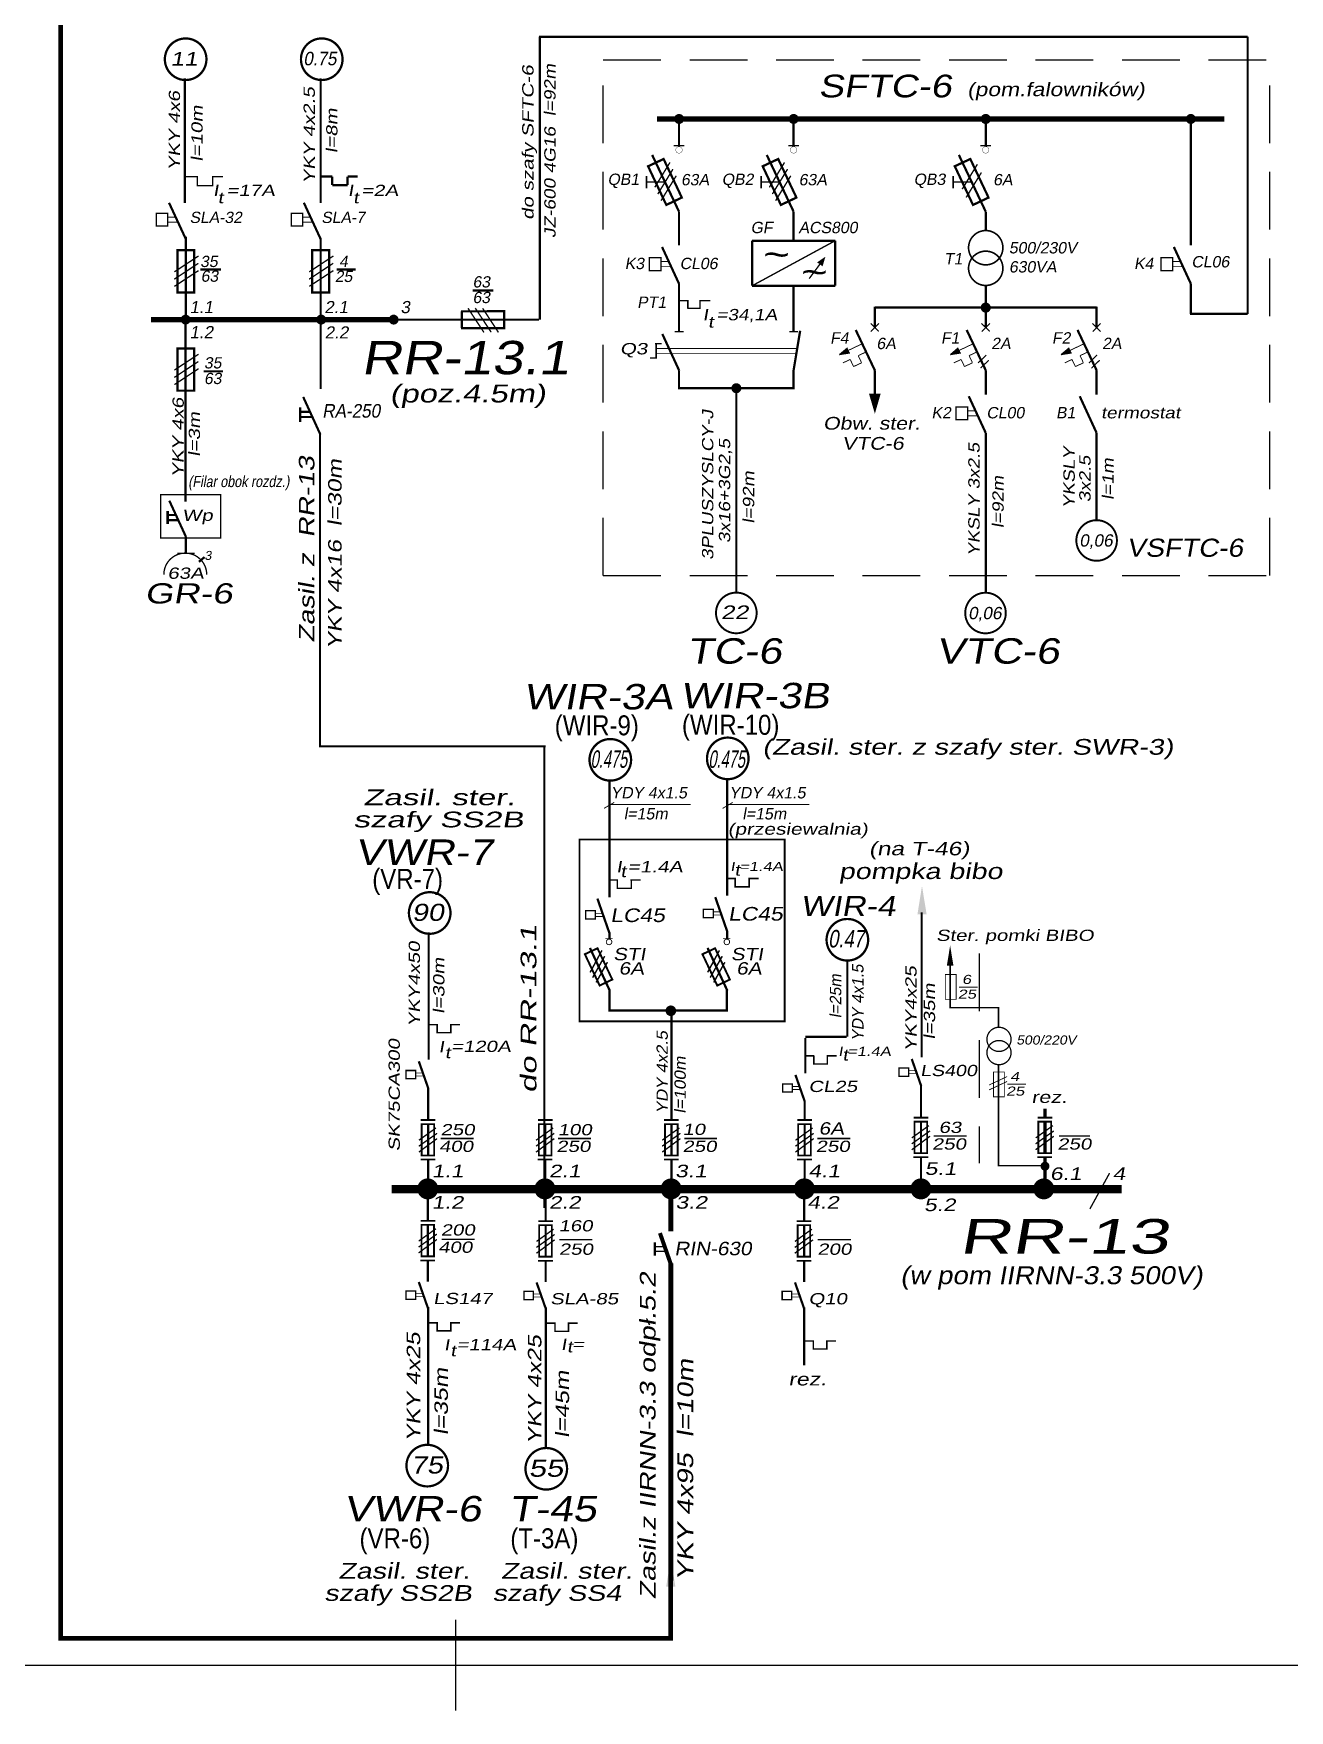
# Model space of a CAD drawing. Header units: millimetres. Extents: x 649 to 1239, y -5 to 425.
# Drawn here: x 897.5 to 1035.8, y -5 to 179.7 of the extents above; entities that cross this region are included whole.
import ezdxf

# ---------------------------------------------------------------- set-up
doc = ezdxf.new("R2010")
doc.units = ezdxf.units.MM
doc.header["$PDMODE"] = 2
doc.header["$PDSIZE"] = 5
doc.linetypes.add('DASHED2', pattern=[9.525, 6.35, -3.175])
doc.layers.add('Ideowy', color=7, linetype='Continuous')
doc.layers.add('napięcie zwrotne', color=2, linetype='Continuous')
doc.styles.add('styl1', font='arial.ttf', dxfattribs={"width": 0.8, "oblique": 10, "height": 2.8})

msp = doc.modelspace()

# ---------------------------------------------------------------- linework, layer by layer
at = {"color": 6, "linetype": 'DASHED2'}
for p, q in [((960.25, 176.83), (1033.67, 176.83)), ((960.25, 120.01), (960.25, 176.83)), ((1033.67, 120.01), (1033.67, 176.83)), ((960.25, 120.01), (1033.67, 120.01))]:
    msp.add_line(p, q, dxfattribs=at)
for p, q in [((986.27, 144.34), (987.14, 145.09)), ((986.27, 144.34), (987.4, 144.53)), ((998.49, 144.34), (999.36, 145.09)), ((998.49, 144.34), (999.62, 144.53)), ((1010.7, 144.34), (1011.57, 145.09)), ((1010.7, 144.34), (1011.83, 144.53)), ((649.03, 0), (1239.03, 0))]:
    msp.add_line(p, q)
at = {"linetype": 'DASHED2'}
msp.add_line((1001.65, 78.36), (1001.65, 55.27), dxfattribs=at)
at = {"color": 7}
for points, const_width in [([(900.49, 2.69), (900.49, 284.09)], 0.54), ([(953.92, 101.19), (929.05, 101.19)], 0.24), ([(960.8, 86.47), (961.89, 86.47)], 0.167), ([(961.73, 85.56), (963.42, 85.56)], 0.167), ([(961.81, 86.47), (961.81, 85.48)], 0.167), ([(963.25, 86.47), (964.38, 86.47)], 0.167), ([(963.34, 85.49), (963.34, 86.55)], 0.167), ([(973.78, 86.63), (974.87, 86.63)], 0.167), ([(974.71, 85.72), (976.4, 85.72)], 0.167), ([(974.79, 86.63), (974.79, 85.64)], 0.167), ([(976.23, 86.63), (977.36, 86.63)], 0.167), ([(976.32, 85.65), (976.32, 86.71)], 0.167), ([(960.92, 80.66), (959.61, 84.43)], 0.253), ([(973.9, 80.83), (972.59, 84.59)], 0.253), ([(960.09, 82.8), (959.39, 82.8)], 0.101), ([(960.3, 82.46), (959.39, 82.46)], 0.101), ([(973.07, 82.96), (972.37, 82.96)], 0.101), ([(973.28, 82.62), (972.37, 82.62)], 0.101), ([(995.32, 66.94), (995.32, 82.9)], 0.247), ([(941.03, 66.68), (941.03, 80.72)], 0.247), ([(960.98, 74.27), (958.79, 78.99)], 0.253), ([(960.11, 78.72), (958.81, 76.3)], 0.163), ([(960.41, 78.08), (959.08, 75.72)], 0.163), ([(973.93, 74.27), (971.74, 78.99)], 0.253), ([(973.05, 78.72), (971.75, 76.3)], 0.163), ([(973.36, 78.08), (972.03, 75.72)], 0.163), ([(960.71, 77.42), (959.47, 75.19)], 0.163), ([(973.65, 77.42), (972.42, 75.19)], 0.163), ([(940.97, 70.54), (942.04, 70.54)], 0.163), ([(941.96, 70.54), (941.96, 69.57)], 0.163), ([(943.37, 70.54), (944.47, 70.54)], 0.163), ([(943.46, 69.58), (943.46, 70.61)], 0.163), ([(941.88, 69.65), (943.54, 69.65)], 0.163), ([(982.51, 65.19), (982.51, 69.07)], 0.247), ([(940.98, 63.53), (939.94, 66.5)], 0.247), ([(982.45, 67.1), (983.52, 67.1)], 0.163), ([(983.44, 67.1), (983.44, 66.13)], 0.163), ([(984.85, 67.1), (985.95, 67.1)], 0.163), ([(984.94, 66.14), (984.94, 67.17)], 0.163), ([(995.27, 63.79), (994.23, 66.76)], 0.247), ([(940.27, 65.21), (939.59, 65.21)], 0.099), ([(940.48, 64.88), (939.59, 64.88)], 0.099), ([(982.46, 62.04), (981.42, 65.01)], 0.247), ([(983.36, 66.21), (985.02, 66.21)], 0.163), ([(994.56, 65.47), (993.88, 65.47)], 0.099), ([(994.77, 65.14), (993.88, 65.14)], 0.099), ([(981.75, 63.72), (981.07, 63.72)], 0.099), ([(981.96, 63.39), (981.07, 63.39)], 0.099), ([(939.95, 57.81), (941.83, 59.16)], 0.148), ([(941.77, 60.04), (940.15, 60.04)], 0.198), ([(952.86, 57.81), (954.74, 59.16)], 0.148), ([(954.67, 60.04), (953.06, 60.04)], 0.198), ([(966.75, 57.81), (968.64, 59.16)], 0.148), ([(968.57, 60.04), (966.95, 60.04)], 0.198), ([(981.43, 57.81), (983.32, 59.16)], 0.148), ([(983.25, 60.04), (981.63, 60.04)], 0.198), ([(994.24, 58.07), (996.12, 59.42)], 0.148), ([(996.05, 60.3), (994.44, 60.3)], 0.198), ([(1007.89, 58.07), (1009.77, 59.42)], 0.148), ([(1009.7, 60.3), (1008.09, 60.3)], 0.198), ([(939.94, 57.15), (941.95, 58.57)], 0.148), ([(939.94, 56.5), (941.95, 57.99)], 0.148), ([(942.36, 58), (945.99, 58)], 0.148), ([(952.85, 57.15), (954.86, 58.57)], 0.148), ([(952.85, 56.5), (954.86, 57.99)], 0.148), ([(955.27, 58), (958.9, 58)], 0.148), ([(966.74, 57.15), (968.75, 58.57)], 0.148), ([(966.74, 56.5), (968.75, 57.99)], 0.148), ([(969.17, 58), (972.79, 58)], 0.148), ([(981.42, 57.15), (983.43, 58.57)], 0.148), ([(981.42, 56.5), (983.43, 57.99)], 0.148), ([(983.84, 58), (987.47, 58)], 0.148), ([(994.23, 57.41), (996.24, 58.84)], 0.148), ([(994.23, 56.76), (996.24, 58.25)], 0.148), ([(996.65, 58.26), (1000.28, 58.26)], 0.148), ([(1007.87, 57.41), (1009.88, 58.84)], 0.148), ([(1007.87, 56.76), (1009.88, 58.25)], 0.148), ([(1010.45, 58.26), (1013.86, 58.26)], 0.148), ([(941.75, 55.68), (940.13, 55.68)], 0.198), ([(954.66, 55.68), (953.04, 55.68)], 0.198), ([(968.56, 55.68), (966.93, 55.68)], 0.198), ([(983.24, 55.68), (981.61, 55.68)], 0.198), ([(996.04, 55.94), (994.42, 55.94)], 0.198), ([(1009.69, 55.94), (1008.07, 55.94)], 0.198), ([(1013.85, 50.24), (1016.02, 54.19)], 0.148), ([(936.94, 52.42), (1017.35, 52.42)], 0.9), ([(967.71, 52.42), (967.71, 47.79)], 0.54), ([(939.93, 46.7), (941.82, 48.06)], 0.148), ([(941.75, 48.94), (940.13, 48.94)], 0.198), ([(952.9, 46.66), (954.79, 48.02)], 0.148), ([(954.72, 48.9), (953.1, 48.9)], 0.198), ([(981.36, 46.66), (983.24, 48.02)], 0.148), ([(983.17, 48.9), (981.56, 48.9)], 0.198), ([(939.92, 46.04), (941.93, 47.47)], 0.148), ([(939.92, 45.4), (941.93, 46.88)], 0.148), ([(942.45, 46.89), (946.1, 46.89)], 0.148), ([(952.89, 46), (954.9, 47.43)], 0.148), ([(952.89, 45.36), (954.9, 46.84)], 0.148), ([(955.42, 46.85), (959.07, 46.85)], 0.148), ([(965.94, 46.57), (965.94, 45.08)], 0.247), ([(967.7, 44.15), (966.5, 47.58)], 0.446), ([(981.35, 46), (983.36, 47.43)], 0.148), ([(981.35, 45.36), (983.36, 46.84)], 0.148), ([(983.88, 46.85), (987.53, 46.85)], 0.148), ([(941.73, 44.57), (940.11, 44.57)], 0.198), ([(954.71, 44.53), (953.08, 44.53)], 0.198), ([(965.97, 46.09), (966.96, 46.09)], 0.148), ([(967.19, 45.58), (965.97, 45.58)], 0.148), ([(967.71, 44.25), (967.68, 2.85)], 0.54), ([(983.16, 44.53), (981.54, 44.53)], 0.198), ([(940.27, 40.91), (939.59, 40.91)], 0.099), ([(940.98, 39.22), (939.94, 42.19)], 0.247), ([(953.25, 40.87), (952.56, 40.87)], 0.099), ([(953.95, 39.18), (952.91, 42.15)], 0.247), ([(981.7, 40.87), (981.02, 40.87)], 0.099), ([(982.41, 39.18), (981.37, 42.15)], 0.247), ([(940.48, 40.58), (939.59, 40.58)], 0.099), ([(940.96, 39.44), (940.96, 24.26)], 0.247), ([(953.45, 40.54), (952.56, 40.54)], 0.099), ([(953.93, 39.4), (953.93, 23.91)], 0.247), ([(981.9, 40.54), (981.02, 40.54)], 0.099), ([(982.39, 39.39), (982.39, 33.03)], 0.247), ([(940.97, 37.7), (942.04, 37.7)], 0.163), ([(941.96, 37.7), (941.96, 36.73)], 0.163), ([(943.37, 37.7), (944.47, 37.7)], 0.163), ([(943.46, 36.74), (943.46, 37.77)], 0.163), ([(953.94, 37.66), (955.01, 37.66)], 0.163), ([(954.93, 37.66), (954.93, 36.69)], 0.163), ([(956.35, 37.66), (957.44, 37.66)], 0.163), ([(956.43, 36.7), (956.43, 37.73)], 0.163), ([(941.88, 36.81), (943.54, 36.81)], 0.163), ([(954.85, 36.77), (956.51, 36.77)], 0.163), ([(982.4, 35.7), (983.47, 35.7)], 0.163), ([(983.39, 35.7), (983.39, 34.73)], 0.163), ([(984.8, 35.7), (985.9, 35.7)], 0.163), ([(984.88, 34.74), (984.88, 35.78)], 0.163), ([(983.31, 34.81), (984.97, 34.81)], 0.163), ([(900.23, 2.95), (967.92, 2.95)], 0.54)]:
    msp.add_lwpolyline(points, dxfattribs=dict(at, const_width=const_width))
at = {"color": 7, "const_width": 0.25}
for points in [[(911.97, 176.88, 1), (916.55, 176.88, 1)], [(926.96, 176.88, 1), (931.54, 176.88, 1)], [(958.74, 99.71, 1), (963.32, 99.71, 1)], [(971.68, 99.87, 1), (976.26, 99.87, 1)], [(938.85, 82.84, 1), (943.43, 82.84, 1)], [(984.85, 79.89, 1), (989.43, 79.89, 1)], [(938.58, 21.97, 1), (943.16, 21.97, 1)], [(951.69, 21.62, 1), (956.27, 21.62, 1)]]:
    msp.add_lwpolyline(points, format="xyb", close=True, dxfattribs=at)
for points, const_width in [([(968.33, 170.3, 1), (968.88, 170.3, 1)], 0.551), ([(980.95, 170.3, 1), (981.5, 170.3, 1)], 0.551), ([(1002.1, 170.3, 1), (1002.66, 170.3, 1)], 0.551), ([(1024.69, 170.3, 1), (1025.24, 170.3, 1)], 0.551), ([(1000.49, 156.12, 1), (1004.27, 156.12, 1)], 0.18), ([(1000.49, 153.85, 1), (1004.27, 153.85, 1)], 0.18), ([(1002.1, 149.52, 1), (1002.66, 149.52, 1)], 0.551), ([(913.99, 148.2, 1), (914.53, 148.2, 1)], 0.545), ([(928.91, 148.2, 1), (929.46, 148.2, 1)], 0.545), ([(936.9, 148.2, 1), (937.44, 148.2, 1)], 0.545), ([(974.64, 140.64, 1), (975.19, 140.64, 1)], 0.551), ([(1012.36, 123.87, 1), (1016.83, 123.87, 1)], 0.213), ([(972.67, 115.89, 1), (977.15, 115.89, 1)], 0.213), ([(1000.12, 115.88, 1), (1004.59, 115.88, 1)], 0.213), ([(960.59, 79.65, 1), (961.2, 79.65, 1)], 0.1), ([(973.56, 79.65, 1), (974.17, 79.65, 1)], 0.1), ([(1002.51, 68.92, 1), (1005.17, 68.92, 1)], 0.144), ([(1002.51, 67.46, 1), (1005.17, 67.46, 1)], 0.144)]:
    msp.add_lwpolyline(points, format="xyb", close=True, dxfattribs=dict(const_width=const_width))
at = {"lineweight": 30, "const_width": 0.0346}
for points in [[(968.24, 166.89, 1), (968.96, 166.89, 1)], [(980.86, 166.89, 1), (981.58, 166.89, 1)], [(1002.02, 166.89, 1), (1002.74, 166.89, 1)]]:
    msp.add_lwpolyline(points, format="xyb", close=True, dxfattribs=at)
at = {"color": 6, "linetype": 'DASHED2', "ltscale": 0.3, "const_width": 0.148}
msp.add_lwpolyline([(911.51, 128.91), (918.11, 128.91), (918.11, 124.13), (911.51, 124.13)], close=True, dxfattribs=at)
at = {"const_width": 0.148}
msp.add_lwpolyline([(916.58, 120.12, 1), (911.86, 120.12)], format="xyb", dxfattribs=at)
for points, const_width in [([(913.33, 122.46), (915.26, 122.46)], 0.148), ([(915.72, 121.52), (916.34, 122.04)], 0.247), ([(953.77, 101.11), (953.77, 50.34)], 0.247), ([(960.93, 97.53), (960.93, 84.57)], 0.253), ([(973.91, 97.69), (973.91, 84.73)], 0.253), ([(961.46, 95.02), (960.34, 94.36)], 0.1), ([(960.9, 94.78), (969.9, 94.78)], 0.1), ([(974.52, 95.02), (973.4, 94.36)], 0.1), ([(973.96, 94.78), (982.96, 94.78)], 0.1), ([(960.5, 80.01), (961.3, 80.01)], 0.1), ([(960.93, 80.72), (960.93, 79.96)], 0.253), ([(973.46, 80.01), (974.26, 80.01)], 0.1), ([(973.9, 80.86), (973.9, 79.96)], 0.253), ([(987.14, 69.21), (987.14, 77.6)], 0.25), ([(998.47, 77.31), (998.47, 72.41), (1003.88, 72.41)], 0.17), ([(960.93, 74.41), (960.93, 71.98)], 0.253), ([(973.88, 74.41), (973.88, 71.98)], 0.253), ([(999.45, 74.67), (1001.5, 74.67)], 0.1), ([(960.98, 72.1), (973.93, 72.1)], 0.25), ([(967.76, 72.04), (967.76, 60)], 0.247), ([(1003.79, 70.25), (1003.79, 72.44)], 0.17), ([(982.51, 69.19), (987.06, 69.19)], 0.25), ([(1004.73, 64.82), (1002.74, 63.89)], 0.09), ([(1008.7, 55.01), (1003.79, 55.01), (1003.79, 66.13)], 0.17), ([(940.96, 63.57), (940.96, 60)], 0.247), ([(995.25, 63.83), (995.25, 60.26)], 0.247), ([(1004.73, 64.28), (1002.74, 63.35)], 0.09), ([(1004.76, 63.98), (1006.81, 63.98)], 0.1), ([(982.44, 62.21), (982.44, 60)], 0.247), ([(1008.9, 60.26), (1008.9, 61.27)], 0.346), ([(940.96, 59.59), (940.96, 56.12)], 0.247), ([(953.87, 59.59), (953.87, 56.12)], 0.247), ([(967.76, 59.59), (967.76, 56.12)], 0.247), ([(982.44, 59.59), (982.44, 56.12)], 0.247), ([(995.25, 59.85), (995.25, 56.39)], 0.247), ([(1008.9, 59.85), (1008.9, 56.39)], 0.346), ([(940.96, 55.75), (940.96, 52.19)], 0.247), ([(953.87, 55.75), (953.87, 52.19)], 0.247), ([(967.76, 55.75), (967.76, 52.19)], 0.247), ([(982.44, 55.75), (982.44, 52.19)], 0.247), ([(995.25, 56.02), (995.25, 52.45)], 0.247), ([(1008.9, 56.02), (1008.9, 52.45)], 0.346), ([(940.94, 52.46), (940.94, 48.89)], 0.247), ([(953.91, 52.42), (953.91, 48.85)], 0.247), ([(982.37, 52.42), (982.37, 48.85)], 0.247), ([(940.94, 48.49), (940.94, 45.02)], 0.247), ([(953.91, 48.45), (953.91, 44.98)], 0.247), ([(982.37, 48.45), (982.37, 44.98)], 0.247), ([(940.94, 44.65), (940.94, 42.24)], 0.247), ([(953.91, 44.61), (953.91, 42.2)], 0.247), ([(982.37, 44.61), (982.37, 42.2)], 0.247)]:
    msp.add_lwpolyline(points, dxfattribs=dict(const_width=const_width))
at = {"color": 6, "linetype": 'DASHED2', "const_width": 0.2}
msp.add_lwpolyline([(957.63, 90.93), (980.23, 90.93), (980.23, 70.9), (957.63, 70.9)], close=True, dxfattribs=at)
at = {"color": 7}
for points, const_width in [([(958.31, 82.18), (958.31, 83.09), (959.39, 83.09), (959.39, 82.18)], 0.152), ([(971.29, 82.34), (971.29, 83.25), (972.37, 83.25), (972.37, 82.34)], 0.152), ([(938.53, 64.6), (938.53, 65.49), (939.59, 65.49), (939.59, 64.6)], 0.148), ([(992.82, 64.86), (992.82, 65.75), (993.88, 65.75), (993.88, 64.86)], 0.148), ([(980.01, 63.11), (980.01, 64), (981.07, 64), (981.07, 63.11)], 0.148), ([(938.53, 40.3), (938.53, 41.19), (939.59, 41.19), (939.59, 40.3)], 0.148), ([(951.51, 40.26), (951.51, 41.15), (952.56, 41.15), (952.56, 40.26)], 0.148), ([(979.96, 40.26), (979.96, 41.15), (981.02, 41.15), (981.02, 40.26)], 0.148)]:
    msp.add_lwpolyline(points, close=True, dxfattribs=dict(at, const_width=const_width))
at = {"const_width": 0.1}
for points in [[(997.93, 76.06), (999.12, 76.06), (999.12, 73.33), (997.93, 73.33)], [(1003.24, 65.33), (1004.43, 65.33), (1004.43, 62.6), (1003.24, 62.6)]]:
    msp.add_lwpolyline(points, close=True, dxfattribs=at)
msp.add_point((944.03, 0))
for points in [[(983.81, 154.51), (984.41, 154.07), (984.72, 155.12)], [(987.14, 145.09), (987.4, 144.53), (986.27, 144.34)], [(999.36, 145.09), (999.62, 144.53), (998.49, 144.34)], [(1011.57, 145.09), (1011.83, 144.53), (1010.7, 144.34)], [(989.52, 140.04), (990.81, 140.04), (990.17, 137.83)]]:
    msp.add_solid(points)
at = {"color": 7}
for points in [[(995.87, 82.69), (995.36, 85.82), (994.86, 82.69)], [(998.82, 77.04), (998.46, 79.26), (998.1, 77.04)], [(968.2, 8.62), (967.69, 11.75), (967.18, 8.62)]]:
    msp.add_solid(points, dxfattribs=at)
at = {"layer": 'Ideowy'}
for points, const_width in [([(953.19, 179.35), (1031.23, 179.35)], 0.25), ([(953.26, 148.19), (953.26, 179.35)], 0.25), ([(1031.23, 148.83), (1031.23, 179.35)], 0.25), ([(914.18, 161.03), (914.18, 174.78)], 0.247), ([(929.13, 161.03), (929.13, 174.78)], 0.247), ([(968.6, 167.25), (968.6, 170.3)], 0.25), ([(981.22, 167.25), (981.22, 170.3)], 0.25), ([(1002.38, 167.25), (1002.38, 170.3)], 0.25), ([(1024.97, 156.39), (1024.97, 170.3)], 0.25), ([(968.61, 160.07), (965.64, 166.34)], 0.25), ([(968.02, 167.35), (969.18, 167.35)], 0.15), ([(981.23, 160.07), (978.26, 166.34)], 0.25), ([(980.64, 167.35), (981.8, 167.35)], 0.15), ([(1002.39, 160.07), (999.42, 166.34)], 0.25), ([(1001.8, 167.35), (1002.96, 167.35)], 0.15), ([(914.28, 163.95), (915.55, 163.95)], 0.148), ([(915.48, 162.95), (917.31, 162.95)], 0.148), ([(915.55, 164.02), (915.55, 162.89)], 0.148), ([(917.24, 162.88), (917.24, 164.02)], 0.148), ([(917.24, 163.95), (918.37, 163.95)], 0.148), ([(929.13, 163.95), (930.4, 163.95)], 0.247), ([(930.4, 163.95), (930.4, 163.01)], 0.247), ([(930.4, 163.01), (932.09, 163.01)], 0.247), ([(932.09, 163.95), (933.22, 163.95)], 0.247), ([(932.09, 163.01), (932.09, 163.95)], 0.247), ([(965.02, 163.35), (967.13, 163.35)], 0.15), ([(977.64, 163.35), (979.75, 163.35)], 0.15), ([(998.8, 163.35), (1000.91, 163.35)], 0.15), ([(968.6, 156.39), (968.6, 160.07)], 0.25), ([(981.22, 156.89), (981.22, 160.07)], 0.25), ([(1002.38, 158.01), (1002.38, 160.07)], 0.25), ([(914.28, 148.19), (914.28, 157.32)], 0.247), ([(929.13, 148.19), (929.13, 157.21)], 0.247), ([(976.65, 156.89), (985.8, 156.89)], 0.25), ([(976.65, 151.93), (976.65, 156.89)], 0.25), ([(985.8, 151.93), (985.8, 156.89)], 0.25), ([(968.6, 146.79), (968.6, 152.15)], 0.25), ([(976.65, 151.93), (985.8, 151.93)], 0.25), ([(981.22, 146.79), (981.22, 151.93)], 0.25), ([(1002.38, 149.71), (1002.38, 151.96)], 0.25), ([(1024.97, 148.83), (1024.97, 152.15)], 0.25), ([(968.6, 150.29), (969.57, 150.29)], 0.15), ([(969.57, 150.36), (969.57, 149.44)], 0.15), ([(970.91, 149.44), (970.91, 150.36)], 0.15), ([(970.91, 150.29), (972.06, 150.29)], 0.15), ([(990.17, 147.32), (990.17, 149.64)], 0.25), ([(990.17, 149.52), (1014.59, 149.52)], 0.25), ([(1002.38, 147.32), (1002.38, 149.52)], 0.25), ([(1014.59, 147.32), (1014.59, 149.64)], 0.25), ([(937.28, 148.19), (953.19, 148.19)], 0.247), ([(969.5, 149.44), (971, 149.44)], 0.15), ([(990.6, 146.89), (989.7, 147.78)], 0.131), ([(989.73, 146.88), (990.61, 147.78)], 0.131), ([(1002.82, 146.89), (1001.92, 147.78)], 0.131), ([(1001.95, 146.88), (1002.83, 147.78)], 0.131), ([(1015.03, 146.89), (1014.13, 147.78)], 0.131), ([(1014.16, 146.88), (1015.04, 147.78)], 0.131), ([(1024.87, 148.83), (1031.23, 148.83)], 0.25), ([(968.12, 146.86), (969.1, 146.86)], 0.15), ([(980.74, 146.86), (981.72, 146.86)], 0.15), ([(990.17, 142.6), (988.06, 147.06)], 0.25), ([(1002.39, 142.6), (1000.28, 147.06)], 0.25), ([(1014.6, 142.6), (1012.49, 147.06)], 0.25), ([(965.97, 145.54), (966.7, 145.54)], 0.15), ([(989.21, 144.64), (988.34, 144.23)], 0.1), ([(988.71, 143.44), (988.34, 144.23)], 0.1), ([(1001.42, 144.64), (1000.55, 144.23)], 0.1), ([(1000.92, 143.44), (1000.55, 144.23)], 0.1), ([(1002.44, 144.3), (1001.54, 143.42)], 0.131), ([(1013.64, 144.64), (1012.77, 144.23)], 0.1), ([(1013.14, 143.44), (1012.77, 144.23)], 0.1), ([(1014.65, 144.3), (1013.75, 143.42)], 0.131), ([(965.41, 143.96), (966.17, 143.96)], 0.15), ([(968.6, 140.64), (968.6, 142.58)], 0.25), ([(981.22, 140.64), (981.22, 142.63)], 0.25), ([(987.45, 143.81), (986.65, 143.43)], 0.1), ([(987.83, 143.03), (987.45, 143.81)], 0.1), ([(988.71, 143.44), (987.83, 143.03)], 0.1), ([(990.17, 139.95), (990.17, 142.61)], 0.25), ([(999.67, 143.81), (998.86, 143.43)], 0.1), ([(1000.04, 143.03), (999.67, 143.81)], 0.1), ([(1000.92, 143.44), (1000.04, 143.03)], 0.1), ([(1002.71, 143.73), (1001.81, 142.85)], 0.131), ([(1002.38, 139.95), (1002.38, 142.61)], 0.25), ([(1011.88, 143.81), (1011.08, 143.43)], 0.1), ([(1012.26, 143.03), (1011.88, 143.81)], 0.1), ([(1013.14, 143.44), (1012.26, 143.03)], 0.1), ([(1014.93, 143.73), (1014.03, 142.85)], 0.131), ([(1014.59, 139.95), (1014.59, 142.61)], 0.25), ([(968.48, 140.65), (981.34, 140.64)], 0.25), ([(974.91, 118.12), (974.91, 140.64)], 0.25), ([(926.86, 138.53), (926.86, 136.93)], 0.247), ([(927.21, 139.68), (929.1, 135.54)], 0.247), ([(1002.38, 118.11), (1002.38, 135.72)], 0.25), ([(1014.59, 126.11), (1014.59, 135.72)], 0.25), ([(914.28, 124.24), (914.28, 122.49)], 0.247), ([(1002.27, 113.57), (1002.27, 113.64)], 0.25)]:
    msp.add_lwpolyline(points, dxfattribs=dict(at, const_width=const_width))
at = {"layer": 'Ideowy', "color": 7}
for points, const_width in [([(966.16, 170.3), (1028.65, 170.3)], 0.58), ([(986.01, 170.3), (1028.65, 170.3)], 0.58), ([(965.14, 165.2), (967.2, 160.83)], 0.25), ([(966.9, 165.89), (965.2, 165.09)], 0.25), ([(967.6, 165.51), (965.93, 162.77)], 0.15), ([(967.93, 164.77), (966.26, 162.03)], 0.15), ([(968.91, 161.64), (966.85, 166)], 0.25), ([(967.6, 165.51), (967.6, 165.51)], 0.25), ([(967.93, 164.77), (967.93, 164.77)], 0.25), ([(977.76, 165.2), (979.82, 160.83)], 0.25), ([(979.52, 165.89), (977.82, 165.09)], 0.25), ([(980.22, 165.51), (978.55, 162.77)], 0.15), ([(980.55, 164.77), (978.88, 162.03)], 0.15), ([(981.53, 161.64), (979.47, 166)], 0.25), ([(980.22, 165.51), (980.22, 165.51)], 0.25), ([(980.55, 164.77), (980.55, 164.77)], 0.25), ([(998.92, 165.2), (1000.98, 160.83)], 0.25), ([(1000.68, 165.89), (998.97, 165.09)], 0.25), ([(1001.46, 165.31), (999.79, 162.57)], 0.15), ([(1001.9, 164.4), (1000.23, 161.66)], 0.15), ([(1002.69, 161.64), (1000.63, 166)], 0.25), ([(968.29, 164.04), (966.62, 161.3)], 0.15), ([(980.91, 164.04), (979.24, 161.3)], 0.15), ([(914.28, 157.07), (912.43, 161.07)], 0.247), ([(929.13, 157.07), (927.28, 161.07)], 0.247), ([(967.09, 160.78), (969.01, 161.69)], 0.25), ([(979.71, 160.78), (981.63, 161.69)], 0.25), ([(1000.87, 160.78), (1002.79, 161.69)], 0.25), ([(911.03, 158.5), (911.03, 159.98)], 0.148), ([(911.03, 159.9), (912.29, 159.9)], 0.148), ([(912.29, 159.97), (912.29, 158.43)], 0.148), ([(912.28, 159.49), (913.16, 159.49)], 0.099), ([(913.43, 158.92), (912.28, 158.92)], 0.099), ([(925.89, 158.5), (925.89, 159.98)], 0.148), ([(925.89, 159.9), (927.15, 159.9)], 0.148), ([(927.15, 159.97), (927.15, 158.43)], 0.148), ([(927.14, 159.49), (928.02, 159.49)], 0.099), ([(928.29, 158.92), (927.14, 158.92)], 0.099), ([(912.36, 158.5), (910.96, 158.5)], 0.148), ([(927.22, 158.5), (925.82, 158.5)], 0.148), ([(915.68, 155.21), (913.02, 153.46)], 0.148), ([(913.35, 155.97), (913.35, 151.19)], 0.247), ([(915.21, 155.85), (913.35, 155.85)], 0.247), ([(915.21, 151.19), (915.21, 155.97)], 0.247), ([(915.68, 155.21), (915.68, 155.21)], 0.247), ([(930.53, 155.21), (927.87, 153.46)], 0.148), ([(928.2, 155.97), (928.2, 151.19)], 0.247), ([(930.06, 155.85), (928.2, 155.85)], 0.247), ([(930.06, 151.19), (930.06, 155.97)], 0.247), ([(930.53, 155.21), (930.53, 155.21)], 0.247), ([(965.33, 153.6), (965.33, 155.1)], 0.15), ([(966.6, 155.09), (966.6, 153.53)], 0.15), ([(968.6, 152.15), (966.73, 156.2)], 0.25), ([(1021.69, 153.6), (1021.69, 155.1)], 0.15), ([(1022.97, 155.09), (1022.97, 153.53)], 0.15), ([(1024.97, 152.15), (1023.1, 156.2)], 0.25), ([(915.66, 154.4), (913.01, 152.65)], 0.148), ([(915.68, 153.6), (913.02, 151.86)], 0.148), ([(915.66, 154.4), (915.66, 154.4)], 0.247), ([(915.68, 153.6), (915.68, 153.6)], 0.247), ([(915.88, 153.72), (918.16, 153.72)], 0.247), ([(930.51, 154.4), (927.86, 152.65)], 0.148), ([(930.53, 153.6), (927.87, 151.86)], 0.148), ([(930.51, 154.4), (930.51, 154.4)], 0.247), ([(930.53, 153.6), (930.53, 153.6)], 0.247), ([(930.89, 153.72), (932.97, 153.72)], 0.247), ([(966.67, 153.6), (965.26, 153.6)], 0.15), ([(965.33, 155.02), (966.6, 155.02)], 0.15), ([(966.59, 154.6), (967.48, 154.6)], 0.1), ([(967.75, 154.03), (966.59, 154.03)], 0.1), ([(984.58, 154.93), (982.94, 152.72)], 0.15), ([(1023.04, 153.6), (1021.62, 153.6)], 0.15), ([(1021.69, 155.02), (1022.97, 155.02)], 0.15), ([(1022.96, 154.6), (1023.85, 154.6)], 0.1), ([(1024.11, 154.03), (1022.96, 154.03)], 0.1), ([(945.87, 151.4), (948.14, 151.4)], 0.247), ([(913.22, 151.19), (915.33, 151.19)], 0.247), ([(928.07, 151.19), (930.18, 151.19)], 0.247), ([(910.46, 148.19), (937.08, 148.19)], 0.574), ([(914.25, 128.16), (914.25, 148.19)], 0.247), ([(929.13, 140.56), (929.13, 148.19)], 0.247), ([(949.35, 149.12), (944.57, 149.11)], 0.247), ([(944.69, 149.12), (944.69, 147.26)], 0.247), ([(947.11, 146.79), (945.36, 149.45)], 0.148), ([(947.91, 146.81), (946.16, 149.46)], 0.148), ([(948.71, 146.79), (946.97, 149.45)], 0.148), ([(949.35, 147.13), (949.35, 149.24)], 0.247), ([(944.57, 147.26), (949.35, 147.26)], 0.247), ([(947.21, 147.25), (947.21, 147.25)], 0.247), ([(948.01, 147.27), (948.01, 147.27)], 0.247), ([(948.82, 147.25), (948.82, 147.25)], 0.247), ([(968.62, 142.58), (966.76, 146.62)], 0.25), ([(981.21, 142.57), (981.94, 146.97)], 0.25), ([(915.68, 144.39), (913.02, 142.64)], 0.148), ([(913.35, 145.15), (913.35, 140.37)], 0.247), ([(915.21, 145.03), (913.35, 145.03)], 0.247), ([(915.21, 140.37), (915.21, 145.15)], 0.247), ([(915.68, 144.39), (915.68, 144.39)], 0.247), ([(915.66, 143.58), (913.01, 141.83)], 0.148), ([(915.68, 142.79), (913.02, 141.04)], 0.148), ([(915.66, 143.58), (915.66, 143.58)], 0.247), ([(915.68, 142.79), (915.68, 142.79)], 0.247), ([(916.24, 142.5), (918.38, 142.5)], 0.247), ([(913.22, 140.37), (915.33, 140.37)], 0.247), ([(999.11, 137.17), (999.11, 138.66)], 0.15), ([(999.11, 138.58), (1000.38, 138.58)], 0.15), ([(1000.38, 138.65), (1000.38, 137.09)], 0.15), ([(1002.38, 135.72), (1000.51, 139.76)], 0.25), ([(1014.59, 135.72), (1012.73, 139.76)], 0.25), ([(926.84, 138.04), (927.89, 138.04)], 0.247), ([(928.15, 137.47), (926.84, 137.47)], 0.247), ([(1000.45, 137.17), (999.04, 137.17)], 0.15), ([(1000.37, 138.16), (1001.26, 138.16)], 0.1), ([(1001.53, 137.59), (1000.37, 137.59)], 0.1), ([(929.06, 101.07), (929.06, 135.69)], 0.247), ([(914.3, 124.26), (912.46, 128.26)], 0.247), ([(912.27, 127.1), (912.27, 125.69)], 0.247), ([(912.32, 127.1), (912.32, 125.69)], 0.247), ([(912.32, 126.68), (913.19, 126.68)], 0.247), ([(913.45, 126.11), (912.32, 126.11)], 0.247)]:
    msp.add_lwpolyline(points, dxfattribs=dict(at, const_width=const_width))
for points in [[(965.02, 164.03, 0.192, 0.192, 0), (965.02, 162.65, 0.275, 0.275, 0)], [(977.64, 164.03, 0.192, 0.192, 0), (977.64, 162.65, 0.275, 0.275, 0)], [(998.8, 164.03, 0.192, 0.192, 0), (998.8, 162.65, 0.275, 0.275, 0)], [(966.07, 145.51, 0.192, 0.192, 0), (966.07, 143.95, 0.275, 0.275, 0)]]:
    msp.add_lwpolyline(points, format="xyseb", dxfattribs=at)
at = {"layer": 'Ideowy'}
for points in [[(976.66, 151.93, 0.15, 0.15, 0), (985.8, 156.89, 0.25, 0.25, 0)], [(988.78, 145.54, 0.1, 0.1, 0), (986.55, 144.48, 0.25, 0.25, 0)], [(1001, 145.54, 0.1, 0.1, 0), (998.76, 144.48, 0.25, 0.25, 0)], [(1013.21, 145.54, 0.1, 0.1, 0), (1010.97, 144.48, 0.25, 0.25, 0)]]:
    msp.add_lwpolyline(points, format="xyseb", dxfattribs=at)
at = {"layer": 'Ideowy', "color": 7, "linetype": 'DASHED2', "ltscale": 0.5}
msp.add_lwpolyline([(981.53, 144.45, 0.1, 0.1, 0), (966.07, 144.45, 0.25, 0.25, 0)], format="xyseb", dxfattribs=at)
at = {"layer": 'Ideowy', "color": 7, "linetype": 'DASHED2', "ltscale": 0.5, "const_width": 0.1}
msp.add_lwpolyline([(966.07, 145.02), (981.62, 145.02)], dxfattribs=at)
at = {"layer": 'Ideowy', "color": 7, "lineweight": 25}
for points, const_width in [([(967.38, 72.07, 1), (968.02, 72.07, 1)], 0.525), ([(1008.64, 54.95, 1), (1009.18, 54.95, 1)], 0.438), ([(940.29, 52.45, 1), (941.56, 52.45, 1)], 1.04), ([(953.2, 52.45, 1), (954.47, 52.45, 1)], 1.04), ([(967.1, 52.45, 1), (968.36, 52.45, 1)], 1.04), ([(981.77, 52.45, 1), (983.04, 52.45, 1)], 1.04), ([(994.61, 52.45, 1), (995.88, 52.45, 1)], 1.04), ([(1008.14, 52.45, 1), (1009.4, 52.45, 1)], 1.04)]:
    msp.add_lwpolyline(points, format="xyb", close=True, dxfattribs=dict(at, const_width=const_width))
at = {"layer": 'napięcie zwrotne', "color": 7}
for points, const_width in [([(961.25, 75.51), (959.86, 74.85), (958.23, 78.3), (959.62, 78.95)], 0.218), ([(974.2, 75.51), (972.81, 74.85), (971.18, 78.3), (972.57, 78.95)], 0.218), ([(940.25, 59.59), (941.64, 59.59), (941.64, 56.12), (940.25, 56.12)], 0.198), ([(953.15, 59.59), (954.55, 59.59), (954.55, 56.12), (953.15, 56.12)], 0.198), ([(967.05, 59.59), (968.45, 59.59), (968.45, 56.12), (967.05, 56.12)], 0.198), ([(981.73, 59.59), (983.12, 59.59), (983.12, 56.12), (981.73, 56.12)], 0.198), ([(994.54, 59.85), (995.93, 59.85), (995.93, 56.39), (994.54, 56.39)], 0.198), ([(1008.18, 59.85), (1009.58, 59.85), (1009.58, 56.39), (1008.18, 56.39)], 0.198), ([(940.23, 48.49), (941.62, 48.49), (941.62, 45.02), (940.23, 45.02)], 0.198), ([(953.2, 48.45), (954.6, 48.45), (954.6, 44.98), (953.2, 44.98)], 0.198), ([(981.66, 48.45), (983.05, 48.45), (983.05, 44.98), (981.66, 44.98)], 0.198)]:
    msp.add_lwpolyline(points, close=True, dxfattribs=dict(at, const_width=const_width))

# ---------------------------------------------------------------- texts
at = {"color": 6, "style": 'styl1', "oblique": 10, "width": 1.2}
for s, height, p in [('TC-6', 2.8, (969.46, 110.3)), ('VTC-6', 2.8, (996.91, 110.3)), ('WIR-3A', 2.8, (951.48, 105.26)), ('WIR-3B', 2.8, (968.73, 105.39)), ('VWR-7', 2.8, (932.92, 88.14)), ('WIR-4', 2.2, (981.98, 82.51)), ('VWR-6', 2.8, (931.66, 15.82)), ('T-45', 2.8, (949.83, 15.82))]:
    msp.add_text(s, height=height, dxfattribs=at).set_placement(p)
at = {"color": 7, "lineweight": 30, "width": 0.9}
for s, p in [('(WIR-9)', (954.91, 102.41)), ('(WIR-10)', (968.92, 102.47)), ('(VR-7)', (934.81, 85.5)), ('(VR-6)', (933.41, 12.86)), ('(T-3A)', (950.02, 12.86))]:
    msp.add_text(s, height=2.2, dxfattribs=at).set_placement(p)
at = {"color": 1, "style": 'styl1', "oblique": 10, "width": 1.3}
for s, height, p in [('(Zasil. ster. z szafy ster. SWR-3)', 1.7325, (977.77, 100.27)), ('(na T-46)', 1.485, (989.5, 89.19))]:
    msp.add_text(s, height=height, dxfattribs=at).set_placement(p)
at = {"color": 7, "style": 'styl1', "oblique": 10}
for s, height, width, p in [('0.475', 1.921, 0.6, (958.85, 98.83)), ('0.475', 1.921, 0.6, (971.82, 98.83)), ('Zasil. ster. ', 1.7325, 1.5, (933.83, 94.71)), ('szafy SS2B', 1.732, 1.5, (932.74, 92.27)), ('(przesiewalnia)', 1.264, 1.3, (973.96, 91.46)), ('I =1.4A', 1.264, 1.3, (961.67, 87.3)), ('t', 1.26, 1.3, (962.13, 86.79)), ('I =1.4A', 1, 1.3, (974.24, 87.46)), ('t', 1.26, 1.3, (974.69, 86.95)), ('pompka bibo', 1.7325, 1.3, (986.2, 86.58)), ('90', 1.881, 1.2, (939.19, 81.97)), ('LC45', 1.5, 1.2, (961.03, 81.84)), ('LC45', 1.5, 1.2, (974.01, 82)), ('0.47', 1.933, 0.75, (985.02, 79.04)), ('Ster. pomki BIBO', 1.2375, 1.3, (996.91, 79.76)), ('STI', 1.361, 1.2, (961.35, 77.63)), ('STI', 1.361, 1.2, (974.3, 77.63)), ('6A', 1.361, 1.2, (961.95, 76.06)), ('6A', 1.361, 1.2, (974.9, 76.06)), ('6', 1, 1.3, (999.77, 75.02)), ('25', 1, 1.3, (999.31, 73.4)), ('I', 1.24, 1.3, (942.11, 67.49)), ('=120A', 1.238, 1.3, (943.51, 67.53)), ('500/220V', 1, 1.1, (1005.76, 68.35)), ('t', 1.24, 1.3, (942.8, 66.85)), ('I =1.4A', 1, 1.3, (986.13, 67.1)), ('t', 1.26, 1.3, (986.58, 66.59)), ('LS400', 1.238, 1.25, (995.17, 64.87)), ('4', 1, 1.3, (1005.08, 64.33)), ('CL25', 1.238, 1.3, (982.86, 63.12)), ('25', 1, 1.3, (1004.62, 62.72)), ('rez.', 1.3, 1.3, (1007.41, 61.92)), ('250', 1.238, 1.3, (942.34, 58.35)), ('100', 1.238, 1.3, (955.25, 58.35)), ('10', 1.238, 1.3, (968.99, 58.39)), ('6A', 1.361, 1.2, (983.98, 58.43)), ('63', 1.238, 1.3, (997.2, 58.61)), ('400', 1.238, 1.3, (942.18, 56.52)), ('250', 1.238, 1.3, (955.09, 56.52)), ('250', 1.238, 1.3, (968.99, 56.52)), ('250', 1.238, 1.3, (983.66, 56.52)), ('250', 1.238, 1.3, (996.47, 56.78)), ('250', 1.238, 1.3, (1010.27, 56.78)), ('1.1', 1.386, 1.3, (941.37, 53.73)), ('2.1', 1.386, 1.3, (954.28, 53.73)), ('3.1', 1.386, 1.3, (968.17, 53.73)), ('4.1', 1.386, 1.3, (982.85, 53.73)), ('5.1', 1.386, 1.3, (995.66, 53.99)), ('6.1', 1.386, 1.3, (1009.45, 53.43)), ('4', 1.39, 1.3, (1016.35, 53.43)), ('1.2', 1.386, 1.3, (941.37, 50.27)), ('2.2', 1.386, 1.3, (954.28, 50.27)), ('3.2', 1.386, 1.3, (968.22, 50.27)), ('4.2', 1.386, 1.3, (982.73, 50.27)), ('5.2', 1.386, 1.3, (995.58, 50)), ('200', 1.238, 1.3, (942.37, 47.31)), ('160', 1.238, 1.3, (955.34, 47.77)), ('RR-13', 3.812, 1.5, (999.44, 45.32)), ('400', 1.238, 1.3, (942.09, 45.41)), ('250', 1.238, 1.3, (955.38, 45.19)), ('RIN-630', 1.485, 1.1, (968.09, 45.14)), ('200', 1.238, 1.3, (983.84, 45.19)), ('(w pom IIRNN-3.3 500V)', 1.98, 1.1, (992.95, 41.95)), ('LS147', 1.238, 1.3, (941.53, 39.76)), ('SLA-85', 1.238, 1.3, (954.41, 39.73)), ('Q10', 1.238, 1.3, (982.86, 39.73)), ('I', 1.24, 1.3, (942.7, 34.65)), ('t', 1.24, 1.3, (943.4, 34.01)), ('=114A', 1.238, 1.3, (944.11, 34.68)), ('I', 1.24, 1.3, (955.58, 34.72)), ('t', 1.24, 1.3, (956.24, 34.44)), ('=', 1.24, 1.3, (956.82, 34.72)), ('rez.', 1.386, 1.3, (980.65, 30.8)), ('75', 1.881, 1.2, (939.07, 21.1)), ('55', 1.881, 1.3, (952.04, 20.74)), ('Zasil. ster. ', 1.7325, 1.3, (931.08, 9.51)), ('Zasil. ster. ', 1.7325, 1.3, (948.99, 9.51)), ('szafy SS2B', 1.732, 1.3, (929.53, 7.07)), ('szafy SS4', 1.732, 1.3, (948.07, 7.07))]:
    msp.add_text(s, height=height, dxfattribs=dict(at, width=width)).set_placement(p)
for s, p in [('YDY 4x1.5', (961.06, 95.46)), ('YDY 4x1.5', (974.12, 95.46)), ('l=15m', (962.51, 93.14)), ('l=15m', (975.57, 93.14))]:
    msp.add_text(s, height=1.26, dxfattribs=at).set_placement(p)
for s, height, width, p in [('do RR-13.1', 1.732, 1.5, (952.89, 63.01)), ('YKY4x50', 1.238, 1.3, (940.07, 70.33)), ('l=30m', 1.238, 1.3, (942.76, 71.73)), ('YKY4x25', 1.238, 1.3, (994.76, 67.61)), ('l=35m', 1.238, 1.3, (996.8, 68.9)), ('SK75CA300', 1.238, 1.3, (937.85, 56.59)), ('YDY 4x2.5', 1.238, 1.1, (967.36, 60.74)), ('l=100m', 1.238, 1.1, (969.34, 60.74)), (' Zasil.z IIRNN-3.3 odpł.5.2', 1.7325, 1.3, (966.02, 6.38)), ('YKY 4x25', 1.485, 1.3, (940.09, 24.65)), ('YKY 4x25', 1.485, 1.3, (953.44, 24.35)), ('YKY 4x95  l=10m', 1.7325, 1.3, (970.16, 9.33)), ('l=35m', 1.485, 1.3, (943.14, 25.32)), ('l=45m', 1.485, 1.3, (956.49, 25.01))]:
    msp.add_text(s, height=height, rotation=90, dxfattribs=dict(at, width=width)).set_placement(p)
for s, p in [('l=25m', (986.47, 71.25)), ('YDY 4x1.5', (988.92, 68.74))]:
    msp.add_text(s, height=1.26, rotation=90, dxfattribs=at).set_placement(p)
at = {"layer": 'Ideowy', "color": 7, "style": 'styl1', "oblique": 10}
for s, height, width, p in [('11', 1.485, 1.3, (912.59, 176.18)), ('0.75', 1.485, 0.9, (927.23, 176.21)), ('SFTC-6', 2.5, 1.2, (983.94, 172.68)), ('(pom.falowników)', 1.5, 1.2, (1000.33, 172.81)), ('I', 1.24, 1.3, (917.26, 161.82)), ('=17A', 1.238, 1.3, (918.77, 161.81)), ('I', 1.24, 1.3, (932.11, 161.82)), ('=2A', 1.238, 1.3, (933.62, 161.81)), ('t', 1.24, 1.3, (917.78, 161.02)), ('t', 1.24, 1.3, (932.69, 161.02)), ('~', 2.75, 1.3, (977.65, 154.03)), ('~', 2.75, 1.3, (981.82, 152.09)), ('I', 1.25, 1.3, (971.19, 148.13)), ('t', 1.25, 1.3, (971.77, 147.32)), ('=34,1A', 1.25, 1.2, (972.72, 148.12)), ('RR-13.1', 3.673, 1.2, (933.58, 142.18)), ('Q3', 1.25, 1.3, (962.09, 144.37)), ('(poz.4.5m)', 1.98, 1.3, (936.72, 139.07)), ('RA-250', 1.497, 0.9, (929.3, 137.4)), ('Obw. ster.', 1.4, 1.2, (984.47, 136.08)), ('termostat', 1.25, 1.2, (1015.07, 137.32)), ('VTC-6', 1.4, 1.2, (986.56, 133.87)), ('(Filar obok rozdz.)', 1.2375, 0.8, (914.54, 129.75)), ('Wp', 1.238, 1.3, (913.88, 126.03)), ('VSFTC-6', 2, 1.1, (1017.9, 122.07)), ('63A', 1.238, 1.3, (912.26, 119.65)), ('GR-6', 2.228, 1.3, (909.74, 116.93)), ('22', 1.5, 1.3, (973.23, 115.21))]:
    msp.add_text(s, height=height, dxfattribs=dict(at, width=width)).set_placement(p)
for s, height, width, p in [('do szafy SFTC-6', 1.25, 1.3, (952.58, 159.19)), ('JZ-600 4G16  l=92m', 1.25, 1.2, (955.01, 157.2)), ('YKY 4x2.5', 1.238, 1.3, (928.49, 163.19)), ('YKY 4x6', 1.238, 1.3, (913.64, 164.64)), ('l=10m', 1.238, 1.3, (916.13, 165.6)), ('l=8m', 1.238, 1.3, (930.98, 166.53)), ('YKY 4x6 ', 1.238, 1.3, (914.05, 130.85)), ('l=3m', 1.238, 1.3, (915.84, 133.09)), ('3PLUSZYSLCY-J ', 1.25, 1.2, (972.38, 121.73)), (' 3x16+3G2,5', 1.25, 1.2, (974.24, 123)), ('Zasil. z  RR-13', 1.71, 1.3, (928.44, 112.63)), ('YKSLY 3x2.5', 1.25, 1.2, (1001.71, 122.16)), ('YKSLY', 1.25, 1.2, (1012.19, 127.43)), ('3x2.5', 1.25, 1.2, (1013.93, 128.08)), ('YKY 4x16  l=30m', 1.485, 1.3, (931.44, 111.93)), ('              l=92m', 1.25, 1.2, (976.89, 117.58)), ('              l=1m', 1.25, 1.2, (1016.47, 120.18)), ('              l=92m', 1.25, 1.2, (1004.36, 117.07))]:
    msp.add_text(s, height=height, rotation=90, dxfattribs=dict(at, width=width)).set_placement(p)
for s, height, p in [('QB1', 1.25, (960.72, 163.03)), ('63A', 1.25, (968.81, 162.99)), ('QB2', 1.25, (973.3, 163.03)), ('63A', 1.25, (981.78, 162.99)), ('QB3', 1.25, (994.44, 163.03)), ('6A', 1.25, (1003.19, 162.99)), ('SLA-32', 1.238, (914.69, 158.84)), ('SLA-7', 1.238, (929.2, 158.84)), ('GF', 1.25, (976.48, 157.72)), ('ACS800', 1.25, (981.76, 157.72)), ('35', 1.238, (915.86, 153.99)), ('4', 1.24, (931.15, 153.99)), ('T1', 1.25, (997.78, 154.28)), ('500/230V', 1.25, (1004.93, 155.49)), ('CL06', 1.25, (1025.03, 153.95)), ('63', 1.238, (915.92, 152.37)), ('25', 1.238, (930.69, 152.34)), ('K3', 1.25, (962.62, 153.76)), ('CL06', 1.25, (968.67, 153.76)), ('630VA', 1.25, (1004.93, 153.39)), ('K4', 1.25, (1018.71, 153.76)), ('63', 1.238, (945.86, 151.74)), ('1.1', 1.337, (914.69, 148.91)), ('2.1', 1.337, (929.54, 148.91)), ('3', 1.34, (937.92, 148.91)), ('63', 1.238, (945.86, 150.02)), ('PT1', 1.25, (963.99, 149.49)), ('1.2', 1.337, (914.69, 146.15)), ('2.2', 1.337, (929.58, 146.12)), ('F4', 1.25, (985.24, 145.56)), (' 6A', 1.25, (989.85, 144.95)), ('F1', 1.25, (997.45, 145.56)), (' 2A', 1.25, (1002.5, 144.95)), ('F2', 1.25, (1009.67, 145.56)), (' 2A', 1.25, (1014.71, 144.95)), ('35', 1.238, (916.28, 142.82)), ('63', 1.238, (916.28, 141.1)), ('K2', 1.25, (996.4, 137.32)), ('CL00', 1.25, (1002.45, 137.32)), ('B1', 1.25, (1010.12, 137.32)), ('0,06', 1.35, (1012.69, 123.2)), ('3', 0.99, (916.33, 121.73)), ('0,06', 1.35, (1000.45, 115.2))]:
    msp.add_text(s, height=height, dxfattribs=at).set_placement(p)

doc.saveas('drawing.dxf')
